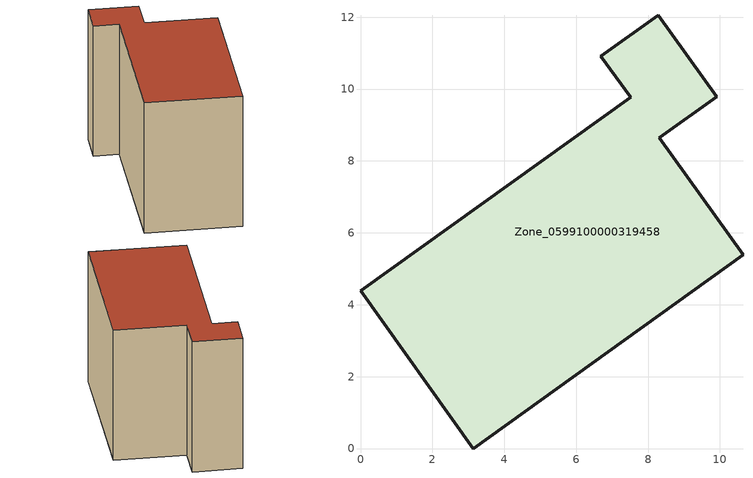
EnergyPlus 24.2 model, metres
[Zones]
Zone_0599100000319458
 floor ground (C_G): 6.69,10.91 8.29,12.05 9.91,9.79 8.31,8.65 10.64,5.39 3.13,0 0,4.39 7.52,9.77 z0
 wall outside (C_F): 3.13,0 10.64,5.39 8.31,8.65 9.91,9.79 8.29,12.05 6.69,10.91 7.52,9.77 0,4.39 3.13,0 z0:7.93
 roof outside (C_R): 8.29,12.05 6.69,10.91 7.52,9.77 0,4.39 3.13,0 10.64,5.39 8.31,8.65 9.91,9.79 z7.93
[BUILDING]
Pand.0599100000319458: North Axis=0; Terrain=City; Loads Convergence Tolerance Value=0.04; Temperature Convergence Tolerance Value=0.4; Solar Distribution=FullExterior; Maximum Number of Warmup Days=25; Minimum Number of Warmup Days=1
[Site:Location]
Rotterdam.The.Hague.AP_ZH_NLD Design_Conditions: Latitude=51.96; Longitude=4.45; Time Zone=1; Elevation=-4.5
[SITE:GROUNDTEMPERATURE:BUILDINGSURFACE]
18, 18, 18, 18, 18, 18, 18, 18, 18, 18, 18, 18
[MATERIAL] Thermal Absorptance=0.9; Solar Absorptance=0.7; Visible Absorptance=0.7
Name | Roughness | Thickness | Conductivity | Density | Specific Heat
G.TI.1975-1991 | MediumSmooth | 0.15 | 0.288461 | 540 | 1210
F.TI.1975-1991 | Rough | 0.3 | 0.230769 | 1920 | 840
R.TI.1975-1991 | MediumRough | 0.2 | 0.153846 | 1500 | 1000
[CONSTRUCTION]
C_G: G.TI.1975-1991
C_F: F.TI.1975-1991
C_R: R.TI.1975-1991
[ZONE]
Zone_0599100000319458: Type=1; Multiplier=1; Ceiling Height=Autocalculate; Volume=Autocalculate; Floor Area=autocalculate; Part of Total Floor Area=Yes
[ZONEINFILTRATION:DESIGNFLOWRATE]
Infil_Zone_0599100000319458: Zone or ZoneList or Space or SpaceList=Zone_0599100000319458; Schedule=AlwaysOn; Design Flow Rate Calculation Method=Flow/Area; Flow Rate per Floor Area=0.003; Constant Term Coefficient=1; Temperature Term Coefficient=0; Velocity Term Coefficient=0; Velocity Squared Term Coefficient=0
[HVACTEMPLATE:ZONE:IDEALLOADSAIRSYSTEM]
Zone_0599100000319458: Maximum Heating Supply Air Temperature=50; Minimum Cooling Supply Air Temperature=13; Maximum Heating Supply Air Humidity Ratio=0.0156; Minimum Cooling Supply Air Humidity Ratio=0.0077; Heating Limit=NoLimit; Cooling Limit=NoLimit; Dehumidification Control Type=ConstantSensibleHeatRatio; Cooling Sensible Heat Ratio=0.7; Dehumidification Setpoint=60; Humidification Control Type=None; Humidification Setpoint=30; Outdoor Air Method=None; Outdoor Air Flow Rate per Person=0.00944; Outdoor Air Flow Rate per Zone Floor Area=0; Outdoor Air Flow Rate per Zone=0; Demand Controlled Ventilation Type=None; Outdoor Air Economizer Type=NoEconomizer; Heat Recovery Type=None; Sensible Heat Recovery Effectiveness=0.7; Latent Heat Recovery Effectiveness=0.65
[ZONECONTROL:THERMOSTAT]
ThermostatControl_Zone_0599100000319458: Zone or ZoneList=Zone_0599100000319458; Control Type Schedule=DualSetpointControlType; Control 1=Thermostat_Zone_0599100000319458; Temperature Difference Between Cutout And Setpoint=0
[THERMOSTATSETPOINT:DUALSETPOINT]
Thermostat_Zone_0599100000319458: Heating Setpoint Temperature Schedule=HeatingSetpoint_Zone_0599100000319458; Cooling Setpoint Temperature Schedule=CoolingSetpoint_Zone_0599100000319458
[SCHEDULE:COMPACT]
HeatingSetpoint_Zone_0599100000319458: Through: 12/31, For: AllDays, Until: 24:00, 21
CoolingSetpoint_Zone_0599100000319458: Through: 12/31, For: AllDays, Until: 24:00, 24
DualSetpointControlType: Through: 12/31, For: AllDays, Until: 24:00, 4
AlwaysOn: Through: 12/31, For: AllDays, Until: 24:00, 1
